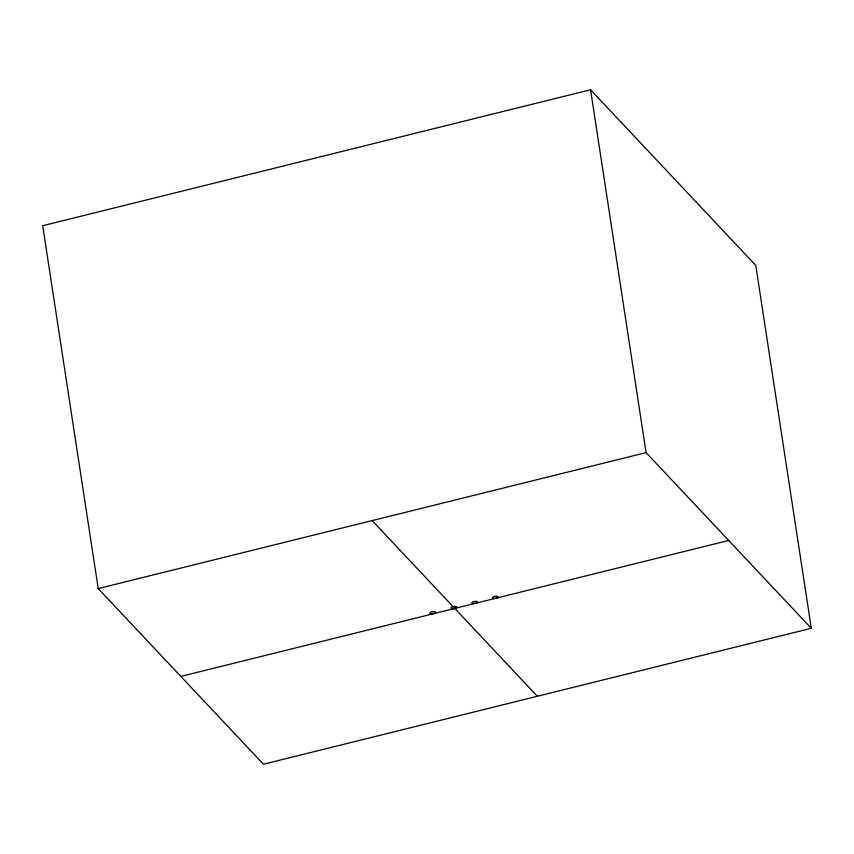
<?xml version="1.0" encoding="UTF-8"?>
<svg xmlns="http://www.w3.org/2000/svg" width="854" height="854" viewBox="0 0 854 854"><rect width="100%" height="100%" fill="white"/><g stroke="black" fill="none" stroke-linecap="round" stroke-linejoin="round"><path stroke-width="1.28" d="M590.562 89.766L42.7 225.712L98.221 588.577L263.438 764.234L811.3 628.288L755.779 265.423L590.562 89.766L646.094 452.62L811.3 628.288M98.221 588.577L646.094 452.62M180.834 676.411L728.697 540.454M372.163 520.598L537.369 696.266M476.863 602.892L474.119 603.564A2.893 1.057 -8.7 0 1 472.113 602.38A2.893 1.057 -8.7 0 1 476.297 601.344A2.893 1.057 -8.7 0 1 476.863 602.892M497.455 597.789L494.712 598.473A2.893 1.057 -8.7 0 1 492.694 597.277A2.893 1.057 -8.7 0 1 496.889 596.241A2.893 1.057 -8.7 0 1 497.455 597.789M434.206 613.439L433.544 613.642A2.893 1.057 -8.7 0 1 429.84 612.969A2.893 1.057 -8.7 0 1 434.227 611.635A2.893 1.057 -8.7 0 1 434.206 613.439M452.577 608.646A2.893 1.057 -8.7 0 0 456.773 607.098A2.893 1.057 -8.7 0 0 452.374 606.82A2.893 1.057 -8.7 0 0 452.577 608.646"/></g></svg>
